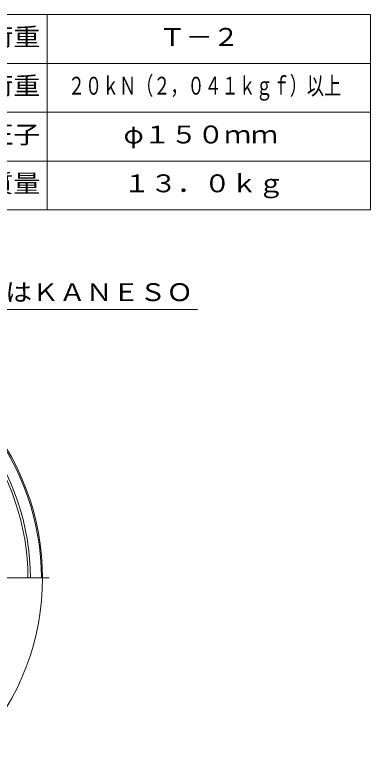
# Model space of a CAD drawing. Units: millimetres, scale not verified. Extents: x -492 to 383, y -667 to 704.
# Drawn here: x 91 to 383, y 104 to 704 of the extents above; entities that cross this region are included whole.
import ezdxf
from ezdxf.enums import TextEntityAlignment as Align

# ---------------------------------------------------------------- set-up
doc = ezdxf.new("R2010")
doc.units = ezdxf.units.MM
doc.header["$LTSCALE"] = 5
doc.linetypes.add('CHAIN2', pattern=[12, 9, -1, 1, -1])
for name, color, linetype, lineweight in [('1-1_1-1ﾚｲﾔ', 2, 'Continuous', 9), ('1-2_1-2ﾚｲﾔ', 3, 'Continuous', 9), ('1-4_1-4ﾚｲﾔ', 7, 'Continuous', 9), ('F-0_F-0ﾚｲﾔ', 7, 'Continuous', 9)]:
    doc.layers.add(name, color=color, linetype=linetype, lineweight=lineweight)
doc.layers.add('F-4_F-4ﾚｲﾔ', color=2, linetype='Continuous')
doc.styles.add('ＭＳ ゴシック', font='')
doc.styles.get('ＭＳ ゴシック').set_extended_font_data('MS Gothic')

msp = doc.modelspace()

# ---------------------------------------------------------------- linework, layer by layer
at = {"layer": '1-1_1-1ﾚｲﾔ'}
for radius, start, end in [(205, 317.68231, 42.31769), (204, 0, 38.38506), (193, 0, 37.66882), (195, 0, 37.81923)]:
    msp.add_arc((-90.685, 242.122), radius, start, end, dxfattribs=at)
at = {"layer": '1-2_1-2ﾚｲﾔ', "linetype": 'CHAIN2'}
msp.add_line((119.684, 242.122), (-307.085, 242.122), dxfattribs=at)
at = {"layer": '1-4_1-4ﾚｲﾔ'}
msp.add_lwpolyline([(-47.462, 403.432), (-31.736, 462.122), (241.277, 462.122)], dxfattribs=at)
at = {"layer": 'F-0_F-0ﾚｲﾔ'}
for p, q in [((383.167, 703.833), (-491.833, 703.833)), ((118.167, 543.833), (118.167, 703.834)), ((383.167, 543.833), (383.167, 703.834)), ((383.167, 663.833), (18.167, 663.833)), ((383.167, 623.833), (18.167, 623.833)), ((383.167, 583.833), (18.167, 583.833)), ((383.167, 543.833), (-491.833, 543.833))]:
    msp.add_line(p, q, dxfattribs=at)

# ---------------------------------------------------------------- texts
at = {"layer": '1-4_1-4ﾚｲﾔ', "color": 2, "style": 'ＭＳ ゴシック', "width": 1.1}
msp.add_text('反対側鋳出はＫＡＮＥＳＯ', height=14.66, dxfattribs=at).set_placement((-26.223, 464.622), align=Align.BOTTOM_LEFT)
at = {"layer": 'F-4_F-4ﾚｲﾔ', "style": 'ＭＳ ゴシック', "width": 1.1}
for s, p in [('適用荷重', (24.417, 673.833)), ('Ｔ－２', (209.792, 673.833)), ('破壊荷重', (24.417, 633.833)), ('接触圧子', (24.417, 593.833)), ('φ１５０ｍｍ', (180.667, 593.833)), ('標準質量', (24.417, 553.833)), ('１３．０ｋｇ', (180.667, 553.833))]:
    msp.add_text(s, height=14.66, dxfattribs=at).set_placement(p, align=Align.BOTTOM_LEFT)
at = {"layer": 'F-4_F-4ﾚｲﾔ', "color": 3, "style": 'ＭＳ ゴシック', "width": 0.7}
msp.add_text('２０ｋＮ（２，０４１ｋｇｆ）以上', height=14.66, dxfattribs=at).set_placement((135.167, 633.833), align=Align.BOTTOM_LEFT)

doc.saveas('drawing.dxf')
